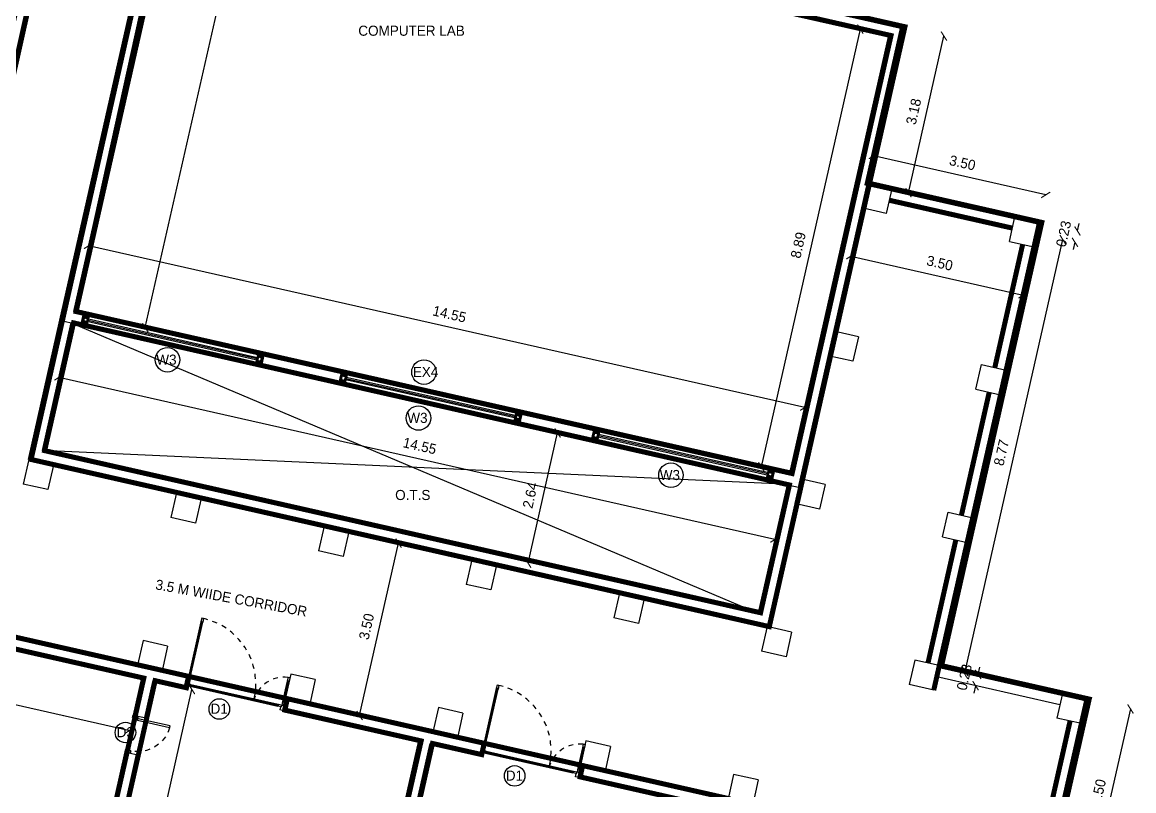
# Model space of a CAD drawing. Header units: metres. Extents: x 6101839 to 6102590, y -6659932 to -6659648.
# Drawn here: x 6102412.46 to 6102434.49, y -6659709.86 to -6659694.64 of the extents above; entities that cross this region are included whole.
import ezdxf

# ---------------------------------------------------------------- set-up
doc = ezdxf.new("R2010")
doc.units = ezdxf.units.M
doc.header["$LTSCALE"] = 500
doc.header["$MEASUREMENT"] = 0
doc.linetypes.add('DASHED2', pattern=[0.375, 0.25, -0.125])
doc.linetypes.add('HIDDEN', pattern=[0.375, 0.25, -0.125])
doc.layers.get('0').update_dxf_attribs({"linetype": 'CONTINUOUS'})
doc.layers.get('Defpoints').update_dxf_attribs({"linetype": 'CONTINUOUS'})
for name, color, linetype in [('above', 250, 'DASHED2'), ('BLK_1_FLR_2_AC_ROOM_1', 117, 'CONTINUOUS'), ('BLK_1_FLR_2_BLT_UP_AREA_DEDUCT', 26, 'CONTINUOUS'), ('BLK_1_FLR_2_CARPET_AREA', 25, 'CONTINUOUS'), ('BLK_1_LVL_2_BLDG_FOOT_PRINT', 1, 'CONTINUOUS'), ('DOORTEXT', 13, 'CONTINUOUS'), ('ED', 30, 'CONTINUOUS'), ('FURN1', 252, 'CONTINUOUS'), ('FURNITURE', 252, 'CONTINUOUS'), ('FURNITURES', 252, 'CONTINUOUS'), ('TEXT', 4, 'CONTINUOUS'), ('W-SCH', 205, 'CONTINUOUS'), ('wall', 125, 'CONTINUOUS'), ('wall1', 125, 'CONTINUOUS'), ('WINDOWS', 252, 'CONTINUOUS')]:
    doc.layers.add(name, color=color, linetype=linetype)
doc.layers.add('BLK_1_FLR_2_BLT_UP_AREA', color=26, linetype='CONTINUOUS', plot=False)
doc.styles.add('RM', font='GOTHIC.TTF')
doc.styles.add('S2', font='GOTHIC.TTF')
doc.styles.add('USA TEXT', font='GOTHIC.TTF')
doc.dimstyles.new('1-100-ED', dxfattribs={"dimtxt": 0.2, "dimasz": 0.15, "dimexe": 0.18, "dimexo": 0.0625, "dimgap": 0.15, "dimtad": 1, "dimzin": 0, "dimdsep": 46, "dimtxsty": 'USA TEXT', "dimblk": 'ARCHTICK', "dimcen": 0.1, "dimse1": 1, "dimse2": 1, "dimclrd": 256, "dimclrt": 256, "dimadec": 0, "dimazin": 0, "dimtfac": 1, "dimtofl": 0, "dimtmove": 0, "dimatfit": 3, "dimldrblk": 'ARCHTICK', "dimfxl": 0.18, "dimtolj": 1, "dimtzin": 0, "dimarcsym": 0})

# ---------------------------------------------------------------- blocks, each defined once
blk = doc.blocks.new('_ArchTick')
at = {"color": 0, "linetype": 'ByBlock', "const_width": 0.15}
blk.add_lwpolyline([(-0.5, -0.5), (0.5, 0.5)], dxfattribs=at)
blk = doc.blocks.new('*D496')
at = {"layer": 'Defpoints', "color": 0, "transparency": 16777216}
for p in [(6102413.778, -6659699.065), (6102413.484, -6659700.367), (6102427.674, -6659703.572)]:
    blk.add_point(p, dxfattribs=at)
at = {"layer": 'ED', "lineweight": -2, "transparency": 16777216}
blk.add_line((6102427.968, -6659702.27), (6102413.778, -6659699.065), dxfattribs=at)
at = {"layer": 'ED', "lineweight": -2, "transparency": 16777216, "xscale": 0.15, "yscale": 0.15, "zscale": 0.15}
for p, rotation in [((6102413.778, -6659699.065), 167.2736309933434), ((6102427.968, -6659702.27), 347.2736309933434)]:
    blk.add_blockref('_ArchTick', p, dxfattribs=dict(at, rotation=rotation))
at = {"layer": 'ED', "transparency": 16777216, "insert": (6102420.929, -6659700.419), "char_height": 0.2, "attachment_point": 5, "rotation": 347.2736, "style": 'USA TEXT'}
blk.add_mtext('\\A1;14.55', dxfattribs=at)
blk = doc.blocks.new('*D497')
at = {"layer": 'Defpoints', "color": 0, "transparency": 16777216}
for p in [(6102429.071, -6659694.774), (6102429.634, -6659694.901), (6102427.674, -6659703.572)]:
    blk.add_point(p, dxfattribs=at)
at = {"layer": 'ED', "lineweight": -2, "transparency": 16777216}
blk.add_line((6102427.11, -6659703.444), (6102429.071, -6659694.774), dxfattribs=at)
at = {"layer": 'ED', "lineweight": -2, "transparency": 16777216, "xscale": 0.15, "yscale": 0.15, "zscale": 0.15}
for p, rotation in [((6102429.071, -6659694.774), 77.26027748353938), ((6102427.11, -6659703.444), 257.2602774835394)]:
    blk.add_blockref('_ArchTick', p, dxfattribs=dict(at, rotation=rotation))
at = {"layer": 'ED', "transparency": 16777216, "insert": (6102427.842, -6659699.053), "char_height": 0.2, "attachment_point": 5, "rotation": 77.2603, "style": 'USA TEXT'}
blk.add_mtext('\\A1;8.89', dxfattribs=at)
blk = doc.blocks.new('*D498')
at = {"layer": 'Defpoints', "color": 0, "transparency": 16777216}
for p in [(6102422.842, -6659702.72), (6102423.072, -6659702.772), (6102422.259, -6659705.3)]:
    blk.add_point(p, dxfattribs=at)
at = {"layer": 'ED', "lineweight": -2, "transparency": 16777216}
blk.add_line((6102422.488, -6659705.352), (6102423.072, -6659702.772), dxfattribs=at)
at = {"layer": 'ED', "lineweight": -2, "transparency": 16777216, "xscale": 0.15, "yscale": 0.15, "zscale": 0.15}
for p, rotation in [((6102423.072, -6659702.772), 77.25036674277862), ((6102422.488, -6659705.352), 257.2503667427786)]:
    blk.add_blockref('_ArchTick', p, dxfattribs=dict(at, rotation=rotation))
at = {"layer": 'ED', "transparency": 16777216, "insert": (6102422.531, -6659704.006), "char_height": 0.2, "attachment_point": 5, "rotation": 77.2504, "style": 'USA TEXT'}
blk.add_mtext('\\A1;2.64', dxfattribs=at)
blk = doc.blocks.new('*D499')
at = {"layer": 'Defpoints', "color": 0, "transparency": 16777216}
for p in [(6102413.189, -6659701.672), (6102412.861, -6659703.122), (6102427.049, -6659706.332)]:
    blk.add_point(p, dxfattribs=at)
at = {"layer": 'ED', "lineweight": -2, "transparency": 16777216}
blk.add_line((6102427.377, -6659704.883), (6102413.189, -6659701.672), dxfattribs=at)
at = {"layer": 'ED', "lineweight": -2, "transparency": 16777216, "xscale": 0.15, "yscale": 0.15, "zscale": 0.15}
for p, rotation in [((6102413.189, -6659701.672), 167.2503667728446), ((6102427.377, -6659704.883), 347.2503667728446)]:
    blk.add_blockref('_ArchTick', p, dxfattribs=dict(at, rotation=rotation))
at = {"layer": 'ED', "transparency": 16777216, "insert": (6102420.339, -6659703.029), "char_height": 0.2, "attachment_point": 5, "rotation": 347.2504, "style": 'USA TEXT'}
blk.add_mtext('\\A1;14.55', dxfattribs=at)
blk = doc.blocks.new('*D501')
at = {"layer": 'Defpoints', "color": 0, "transparency": 16777216}
for p in [(6102429.209, -6659697.829), (6102432.622, -6659698.602), (6102432.296, -6659700.044)]:
    blk.add_point(p, dxfattribs=at)
at = {"layer": 'ED', "lineweight": -2, "transparency": 16777216}
blk.add_line((6102428.882, -6659699.272), (6102432.296, -6659700.044), dxfattribs=at)
at = {"layer": 'ED', "lineweight": -2, "transparency": 16777216, "xscale": 0.15, "yscale": 0.15, "zscale": 0.15}
for p, rotation in [((6102428.882, -6659699.272), 167.2503667621889), ((6102432.296, -6659700.044), 347.2503667621889)]:
    blk.add_blockref('_ArchTick', p, dxfattribs=dict(at, rotation=rotation))
at = {"layer": 'ED', "transparency": 16777216, "insert": (6102430.645, -6659699.409), "char_height": 0.2, "attachment_point": 5, "rotation": 347.2504, "style": 'USA TEXT'}
blk.add_mtext('\\A1;3.50', dxfattribs=at)
blk = doc.blocks.new('*D502')
at = {"layer": 'Defpoints', "color": 0, "transparency": 16777216}
for p in [(6102418.932, -6659704.731), (6102419.92, -6659704.955), (6102418.16, -6659708.145)]:
    blk.add_point(p, dxfattribs=at)
at = {"layer": 'ED', "lineweight": -2, "transparency": 16777216}
blk.add_line((6102419.148, -6659708.369), (6102419.92, -6659704.955), dxfattribs=at)
at = {"layer": 'ED', "lineweight": -2, "transparency": 16777216, "xscale": 0.15, "yscale": 0.15, "zscale": 0.15}
for p, rotation in [((6102419.92, -6659704.955), 77.25036678183513), ((6102419.148, -6659708.369), 257.2503667818351)]:
    blk.add_blockref('_ArchTick', p, dxfattribs=dict(at, rotation=rotation))
at = {"layer": 'ED', "transparency": 16777216, "insert": (6102419.285, -6659706.606), "char_height": 0.2, "attachment_point": 5, "rotation": 77.2504, "style": 'USA TEXT'}
blk.add_mtext('\\A1;3.50', dxfattribs=at)
blk = doc.blocks.new('PIO-DOOR 750')
at = {"layer": 'FURN1'}
for p, q in [((-110, -50), (-110, 0)), ((0, -50), (-110, -50)), ((0, -50), (0, 0)), ((-110, -700), (-110, -750)), ((0, -700), (-110, -700)), ((0, -663), (0, -750)), ((649, -663), (0, -663)), ((649, -700), (0, -700)), ((649, -663), (649, -700))]:
    blk.add_line(p, q, dxfattribs=at)
at = {"layer": 'FURN1', "linetype": 'HIDDEN', "ltscale": 0.5}
blk.add_arc((0, -700), 650, 3.3033, 90.0041, dxfattribs=at)
blk = doc.blocks.new('DN')
at = {"layer": 'FURNITURES', "color": 250}
for p, q in [((-73, 132), (319, 1863)), ((-57, 128), (337, 1872)), ((-51, 127), (343, 1870)), ((-36, 123), (356, 1855))]:
    blk.add_line(p, q, dxfattribs=at)
at = {"layer": 'FURNITURES', "color": 233}
for p, q in [((319, 1863), (336, 1936)), ((334, 1860), (319, 1863)), ((334, 1860), (337, 1872)), ((343, 1870), (337, 1872)), ((340, 1858), (343, 1870)), ((356, 1855), (340, 1858)), ((369, 1916), (356, 1855)), ((-73, 132), (-89, 59)), ((-57, 128), (-73, 132)), ((-57, 128), (-60, 116)), ((-54, 115), (-60, 116)), ((-51, 127), (-54, 115)), ((-36, 123), (-51, 127)), ((-50, 63), (-36, 123))]:
    blk.add_line(p, q, dxfattribs=at)
at = {"layer": 'FURNITURES', "color": 250, "linetype": 'HIDDEN', "ltscale": 0.5}
for centre, radius, start, end in [((414, 1987), 630, 173.3491, 254.7297), ((-81, 94), 1329, 77.25, 168.8256)]:
    blk.add_arc(centre, radius, start, end, dxfattribs=at)
at = {"layer": 'wall', "color": 7}
for p, q in [((-203, 2096), (-211, 2060)), ((-211, 2060), (-139, 2044)), ((-203, 2096), (-130, 2080)), ((-146, 2068), (-147, 2061)), ((266, 1968), (-147, 2061)), ((-135, 2059), (-147, 2061)), ((267, 1974), (-146, 2068)), ((-134, 2065), (-146, 2068)), ((-135, 2059), (-139, 2044)), ((-139, 2044), (263, 1953)), ((-130, 2080), (-134, 2065)), ((271, 1989), (-130, 2080)), ((271, 1989), (267, 1974)), ((344, 1973), (271, 1989)), ((266, 1968), (263, 1953)), ((263, 1953), (336, 1936)), ((266, 1968), (278, 1965)), ((267, 1974), (280, 1971)), ((280, 1971), (278, 1965)), ((344, 1973), (336, 1936)), ((372, 1928), (336, 1936)), ((372, 1928), (369, 1916)), ((-1377, 388), (-1385, 352)), ((-1385, 352), (-1314, 336)), ((-1377, 388), (-1306, 371)), ((-1321, 359), (-1322, 353)), ((-157, 90), (-1322, 353)), ((-1311, 351), (-1322, 353)), ((-156, 96), (-1321, 359)), ((-1309, 357), (-1321, 359)), ((-1311, 351), (-1314, 336)), ((-1314, 336), (-160, 75)), ((-1306, 371), (-1309, 357)), ((-152, 110), (-1306, 371)), ((-157, 90), (-160, 75)), ((-160, 75), (-89, 59)), ((-157, 90), (-145, 87)), ((-152, 110), (-156, 96)), ((-156, 96), (-144, 93)), ((-81, 94), (-152, 110)), ((-144, 93), (-145, 87)), ((-81, 94), (-89, 59)), ((-53, 50), (-89, 59)), ((-53, 50), (-50, 63))]:
    blk.add_line(p, q, dxfattribs=at)
for points in [[(336, 1936), (344, 1973), (441, 1951), (430, 1902), (369, 1916)], [(-89, 59), (-97, 22), (0, 0), (11, 49), (-50, 63)]]:
    blk.add_lwpolyline(points, dxfattribs=at)
blk = doc.blocks.new('*D505')
at = {"layer": 'Defpoints', "color": 0, "transparency": 16777216}
for p in [(6102416.776, -6659685.82), (6102418.193, -6659686.14), (6102413.484, -6659700.367)]:
    blk.add_point(p, dxfattribs=at)
at = {"layer": 'ED', "lineweight": -2, "transparency": 16777216}
blk.add_line((6102414.901, -6659700.687), (6102418.193, -6659686.14), dxfattribs=at)
at = {"layer": 'ED', "lineweight": -2, "transparency": 16777216, "xscale": 0.15, "yscale": 0.15, "zscale": 0.15}
for p, rotation in [((6102418.193, -6659686.14), 77.25036677327505), ((6102414.901, -6659700.687), 257.2503667732751)]:
    blk.add_blockref('_ArchTick', p, dxfattribs=dict(at, rotation=rotation))
at = {"layer": 'ED', "transparency": 16777216, "insert": (6102416.298, -6659693.358), "char_height": 0.2, "attachment_point": 5, "rotation": 77.2504, "style": 'USA TEXT'}
blk.add_mtext('\\A1;14.92', dxfattribs=at)
blk = doc.blocks.new('*D511')
at = {"layer": 'Defpoints', "color": 0, "transparency": 16777216}
for p in [(6102415.051, -6659707.678), (6102415.824, -6659707.853), (6102413.837, -6659713.042)]:
    blk.add_point(p, dxfattribs=at)
at = {"layer": 'ED', "lineweight": -2, "transparency": 16777216}
blk.add_line((6102414.61, -6659713.217), (6102415.824, -6659707.853), dxfattribs=at)
at = {"layer": 'ED', "lineweight": -2, "transparency": 16777216, "xscale": 0.15, "yscale": 0.15, "zscale": 0.15}
for p, rotation in [((6102415.824, -6659707.853), 77.2503668076973), ((6102414.61, -6659713.217), 257.2503668076973)]:
    blk.add_blockref('_ArchTick', p, dxfattribs=dict(at, rotation=rotation))
at = {"layer": 'ED', "transparency": 16777216, "insert": (6102414.968, -6659710.478), "char_height": 0.2, "attachment_point": 5, "rotation": 77.2504, "style": 'USA TEXT'}
blk.add_mtext('\\A1;5.50', dxfattribs=at)
blk = doc.blocks.new('*D557')
at = {"layer": 'Defpoints', "color": 0, "transparency": 16777216}
for p in [(6102403.772, -6659705.126), (6102414.827, -6659707.627), (6102414.592, -6659708.663)]:
    blk.add_point(p, dxfattribs=at)
at = {"layer": 'ED', "lineweight": -2, "transparency": 16777216}
blk.add_line((6102403.538, -6659706.161), (6102414.592, -6659708.663), dxfattribs=at)
at = {"layer": 'ED', "lineweight": -2, "transparency": 16777216, "xscale": 0.15, "yscale": 0.15, "zscale": 0.15}
for p, rotation in [((6102403.538, -6659706.161), 167.2503667695527), ((6102414.592, -6659708.663), 347.2503667695527)]:
    blk.add_blockref('_ArchTick', p, dxfattribs=dict(at, rotation=rotation))
at = {"layer": 'ED', "transparency": 16777216, "insert": (6102409.121, -6659707.163), "char_height": 0.2, "attachment_point": 5, "rotation": 347.2504, "style": 'USA TEXT'}
blk.add_mtext('\\A1;11.33', dxfattribs=at)
blk = doc.blocks.new('*D570')
at = {"layer": 'Defpoints', "color": 0, "transparency": 16777216}
for p in [(6102429.332, -6659697.285), (6102429.209, -6659697.829), (6102432.622, -6659698.602)]:
    blk.add_point(p, dxfattribs=at)
at = {"layer": 'ED', "lineweight": -2, "transparency": 16777216}
blk.add_line((6102432.745, -6659698.058), (6102429.332, -6659697.285), dxfattribs=at)
at = {"layer": 'ED', "lineweight": -2, "transparency": 16777216, "xscale": 0.15, "yscale": 0.15, "zscale": 0.15}
for p, rotation in [((6102429.332, -6659697.285), 167.2503667621889), ((6102432.745, -6659698.058), 347.2503667621889)]:
    blk.add_blockref('_ArchTick', p, dxfattribs=dict(at, rotation=rotation))
at = {"layer": 'ED', "transparency": 16777216, "insert": (6102431.095, -6659697.423), "char_height": 0.2, "attachment_point": 5, "rotation": 347.2504, "style": 'USA TEXT'}
blk.add_mtext('\\A1;3.50', dxfattribs=at)
blk = doc.blocks.new('*D571')
at = {"layer": 'Defpoints', "color": 0, "transparency": 16777216}
for p in [(6102433.562, -6659708.042), (6102432.79, -6659711.455), (6102433.651, -6659711.65)]:
    blk.add_point(p, dxfattribs=at)
at = {"layer": 'ED', "lineweight": -2, "transparency": 16777216}
blk.add_line((6102434.424, -6659708.237), (6102433.651, -6659711.65), dxfattribs=at)
at = {"layer": 'ED', "lineweight": -2, "transparency": 16777216, "xscale": 0.15, "yscale": 0.15, "zscale": 0.15}
for p, rotation in [((6102434.424, -6659708.237), 77.2503667703297), ((6102433.651, -6659711.65), 257.2503667703297)]:
    blk.add_blockref('_ArchTick', p, dxfattribs=dict(at, rotation=rotation))
at = {"layer": 'ED', "transparency": 16777216, "insert": (6102433.789, -6659709.887), "char_height": 0.2, "attachment_point": 5, "rotation": 77.2504, "style": 'USA TEXT'}
blk.add_mtext('\\A1;3.50', dxfattribs=at)
blk = doc.blocks.new('*D627')
at = {"layer": 'Defpoints', "color": 0, "transparency": 16777216}
for p in [(6102422.344, -6659693.016), (6102430.13, -6659693.756), (6102429.91, -6659694.728)]:
    blk.add_point(p, dxfattribs=at)
at = {"layer": 'ED', "lineweight": -2, "transparency": 16777216}
blk.add_line((6102422.564, -6659692.044), (6102430.13, -6659693.756), dxfattribs=at)
at = {"layer": 'ED', "lineweight": -2, "transparency": 16777216, "xscale": 0.15, "yscale": 0.15, "zscale": 0.15}
for p, rotation in [((6102422.564, -6659692.044), 167.2500102887867), ((6102430.13, -6659693.756), 347.2500102887867)]:
    blk.add_blockref('_ArchTick', p, dxfattribs=dict(at, rotation=rotation))
at = {"layer": 'ED', "transparency": 16777216, "insert": (6102426.403, -6659692.651), "char_height": 0.2, "attachment_point": 5, "rotation": 347.25, "style": 'USA TEXT'}
blk.add_mtext('\\A1;7.76', dxfattribs=at)
blk = doc.blocks.new('*D628')
at = {"layer": 'Defpoints', "color": 0, "transparency": 16777216}
for p in [(6102429.91, -6659694.728), (6102430.728, -6659694.913), (6102429.209, -6659697.829)]:
    blk.add_point(p, dxfattribs=at)
at = {"layer": 'ED', "lineweight": -2, "transparency": 16777216}
blk.add_line((6102430.026, -6659698.014), (6102430.728, -6659694.913), dxfattribs=at)
at = {"layer": 'ED', "lineweight": -2, "transparency": 16777216, "xscale": 0.15, "yscale": 0.15, "zscale": 0.15}
for p, rotation in [((6102430.728, -6659694.913), 77.2541788473383), ((6102430.026, -6659698.014), 257.2541788473383)]:
    blk.add_blockref('_ArchTick', p, dxfattribs=dict(at, rotation=rotation))
at = {"layer": 'ED', "transparency": 16777216, "insert": (6102430.128, -6659696.407), "char_height": 0.2, "attachment_point": 5, "rotation": 77.2542, "style": 'USA TEXT'}
blk.add_mtext('\\A1;3.18', dxfattribs=at)
blk = doc.blocks.new('*D1013')
at = {"layer": 'Defpoints', "color": 0, "transparency": 16777216}
for p in [(6102430.636, -6659707.38), (6102430.585, -6659707.604), (6102431.406, -6659707.554)]:
    blk.add_point(p, dxfattribs=at)
at = {"layer": 'ED', "lineweight": -2, "transparency": 16777216}
for p, q in [((6102431.406, -6659707.554), (6102431.439, -6659707.408)), ((6102431.355, -6659707.778), (6102431.322, -6659707.924))]:
    blk.add_line(p, q, dxfattribs=at)
at = {"layer": 'ED', "lineweight": -2, "transparency": 16777216, "xscale": 0.15, "yscale": 0.15, "zscale": 0.15}
for p, rotation in [((6102431.406, -6659707.554), 257.2503666495896), ((6102431.355, -6659707.778), 77.25036664958965)]:
    blk.add_blockref('_ArchTick', p, dxfattribs=dict(at, rotation=rotation))
at = {"layer": 'ED', "transparency": 16777216, "insert": (6102431.132, -6659707.61), "char_height": 0.2, "attachment_point": 5, "rotation": 77.2504, "style": 'USA TEXT'}
blk.add_mtext('\\A1;0.23', dxfattribs=at)
blk = doc.blocks.new('*D1014')
at = {"layer": 'Defpoints', "color": 0, "transparency": 16777216}
for p in [(6102432.084, -6659698.716), (6102433.083, -6659698.942), (6102430.636, -6659707.38)]:
    blk.add_point(p, dxfattribs=at)
at = {"layer": 'ED', "lineweight": -2, "transparency": 16777216}
blk.add_line((6102431.148, -6659707.495), (6102433.083, -6659698.942), dxfattribs=at)
at = {"layer": 'ED', "lineweight": -2, "transparency": 16777216, "xscale": 0.15, "yscale": 0.15, "zscale": 0.15}
for p, rotation in [((6102433.083, -6659698.942), 77.25038140770049), ((6102431.148, -6659707.495), 257.2503814077004)]:
    blk.add_blockref('_ArchTick', p, dxfattribs=dict(at, rotation=rotation))
at = {"layer": 'ED', "transparency": 16777216, "insert": (6102431.867, -6659703.162), "char_height": 0.2, "attachment_point": 5, "rotation": 77.2504, "style": 'USA TEXT'}
blk.add_mtext('\\A1;8.77', dxfattribs=at)
blk = doc.blocks.new('*D1015')
at = {"layer": 'Defpoints', "color": 0, "transparency": 16777216}
for p in [(6102432.135, -6659698.491), (6102432.084, -6659698.716), (6102433.374, -6659698.772)]:
    blk.add_point(p, dxfattribs=at)
at = {"layer": 'ED', "lineweight": -2, "transparency": 16777216}
for p, q in [((6102433.374, -6659698.772), (6102433.407, -6659698.625)), ((6102433.324, -6659698.996), (6102433.29, -6659699.142))]:
    blk.add_line(p, q, dxfattribs=at)
at = {"layer": 'ED', "lineweight": -2, "transparency": 16777216, "xscale": 0.15, "yscale": 0.15, "zscale": 0.15}
for p, rotation in [((6102433.374, -6659698.772), 257.2503814077004), ((6102433.324, -6659698.996), 77.25038140770046)]:
    blk.add_blockref('_ArchTick', p, dxfattribs=dict(at, rotation=rotation))
at = {"layer": 'ED', "transparency": 16777216, "insert": (6102433.1, -6659698.828), "char_height": 0.2, "attachment_point": 5, "rotation": 77.2504, "style": 'USA TEXT'}
blk.add_mtext('\\A1;0.23', dxfattribs=at)

msp = doc.modelspace()

# ---------------------------------------------------------------- linework, layer by layer
at = {"layer": 'above', "color": 251, "linetype": 'ByBlock'}
for p, q in [((6102413.43365, -6659700.5914), (6102426.97889, -6659706.31635)), ((6102427.55142, -6659703.78578), (6102412.86107, -6659703.12191))]:
    msp.add_line(p, q, dxfattribs=at)
at = {"layer": 'BLK_1_FLR_2_AC_ROOM_1', "color": 3, "const_width": 0.1}
msp.add_lwpolyline([(6102427.7185, -6659703.57564), (6102429.67954, -6659694.90187), (6102422.15881, -6659693.20011), (6102422.11632, -6659685.81967), (6102416.8211, -6659685.82038), (6102413.52948, -6659700.36766)], close=True, dxfattribs=at)
at = {"layer": 'BLK_1_FLR_2_BLT_UP_AREA', "color": 26, "linetype": 'Continuous', "const_width": 0.1}
msp.add_lwpolyline([(6102414.30791, -6659681.23752), (6102414.30791, -6659688.97752), (6102415.87087, -6659688.97752), (6102416.63732, -6659685.59023), (6102422.3888, -6659685.59023), (6102422.3888, -6659693.01617), (6102429.95526, -6659694.72806), (6102429.25345, -6659697.82968), (6102432.66736, -6659698.60215), (6102430.68114, -6659707.38024), (6102433.60717, -6659708.04232), (6102432.83476, -6659711.45602), (6102429.90872, -6659710.79395), (6102429.24665, -6659713.71998), (6102425.83295, -6659712.94756), (6102425.17878, -6659715.83451), (6102402.32922, -6659710.66434), (6102402.54977, -6659709.68953), (6102395.64791, -6659709.68953)], dxfattribs=at)
at = {"layer": 'BLK_1_FLR_2_BLT_UP_AREA_DEDUCT', "color": 26, "linetype": 'Continuous', "const_width": 0.1}
msp.add_lwpolyline([(6102413.47869, -6659700.59196), (6102412.90611, -6659703.12247), (6102427.09393, -6659706.33275), (6102427.66646, -6659703.80217), (6102413.47869, -6659700.59196)], dxfattribs=at)
at = {"layer": 'BLK_1_FLR_2_CARPET_AREA', "color": 15, "linetype": 'Continuous', "const_width": 0.1}
for points in [[(6102401.34791, -6659681.23752), (6102401.34791, -6659689.20752), (6102404.81791, -6659689.20752), (6102404.81792, -6659687.80752), (6102410.60791, -6659687.80753), (6102410.60791, -6659689.20752), (6102415.81883, -6659689.20752), (6102412.63728, -6659703.29746), (6102427.2675, -6659706.60784), (6102429.25372, -6659697.82974), (6102432.66736, -6659698.60215), (6102430.68114, -6659707.38024), (6102433.60717, -6659708.04232), (6102432.83476, -6659711.45602)], [(6102426.49576, -6659710.02169), (6102403.64432, -6659704.85164), (6102403.08677, -6659704.72494), (6102403.14015, -6659704.48903), (6102401.34791, -6659703.43953), (6102401.11791, -6659703.43953), (6102401.11791, -6659709.45953), (6102398.07791, -6659709.45953)]]:
    msp.add_lwpolyline(points, dxfattribs=at)
for points in [[(6102413.52947, -6659700.36752), (6102415.19564, -6659692.80629), (6102414.9713, -6659692.75554), (6102415.40137, -6659690.85286), (6102415.6257, -6659690.90362), (6102416.77605, -6659685.81967), (6102422.11376, -6659685.81967), (6102422.11376, -6659693.1994), (6102429.67953, -6659694.90172), (6102427.71924, -6659703.57218)], [(6102401.34791, -6659691.23752), (6102404.81791, -6659691.23752), (6102404.81791, -6659692.63752), (6102407.32791, -6659692.63752), (6102407.32917, -6659698.96469), (6102411.13015, -6659699.82474), (6102412.73143, -6659692.63752), (6102412.96725, -6659692.63752), (6102410.6866, -6659702.85607), (6102401.34791, -6659700.74301)], [(6102413.65799, -6659712.99181), (6102414.87179, -6659707.62742), (6102411.42295, -6659706.84705), (6102411.47365, -6659706.62299), (6102409.52294, -6659706.18125), (6102409.47195, -6659706.4056), (6102408.49692, -6659706.18498), (6102408.5476, -6659705.96099), (6102406.59663, -6659705.52041), (6102406.54614, -6659705.74358), (6102403.81719, -6659705.12659), (6102402.60442, -6659710.49072)], [(6102419.15414, -6659714.23501), (6102420.36785, -6659708.87102), (6102417.66635, -6659708.26104), (6102417.71735, -6659708.03561), (6102415.76638, -6659707.59503), (6102415.71584, -6659707.81841), (6102415.09612, -6659707.67818), (6102413.88232, -6659713.04257)], [(6102425.00589, -6659715.55951), (6102419.37847, -6659714.28577), (6102420.59218, -6659708.92178), (6102421.56809, -6659709.14216), (6102421.61868, -6659708.91816), (6102423.56932, -6659709.35953), (6102423.51868, -6659709.58396), (6102426.22051, -6659710.19579)]]:
    msp.add_lwpolyline(points, close=True, dxfattribs=at)
at = {"layer": 'BLK_1_LVL_2_BLDG_FOOT_PRINT', "ltscale": 400, "const_width": 0.1}
msp.add_lwpolyline([(6102397.98351, -6659674.67662), (6102401.07288, -6659674.67662), (6102401.07288, -6659670.99896), (6102412.91469, -6659678.83696), (6102414.26286, -6659678.83743), (6102414.26288, -6659688.97696), (6102415.82583, -6659688.97696), (6102416.59228, -6659685.58967), (6102422.34376, -6659685.58967), (6102422.34376, -6659693.01561), (6102429.91022, -6659694.72749), (6102429.20842, -6659697.82912), (6102432.62233, -6659698.60159), (6102430.6361, -6659707.37968), (6102433.56214, -6659708.04176), (6102432.78972, -6659711.45546), (6102429.86369, -6659710.79338), (6102429.20161, -6659713.71942), (6102425.78791, -6659712.947), (6102425.13374, -6659715.83395), (6102402.28418, -6659710.66378), (6102402.50473, -6659709.68897), (6102395.60287, -6659709.68897)], dxfattribs=at)
at = {"layer": 'FURN1', "const_width": 0.1}
for points in [[(6102413.68037, -6659700.54322), (6102413.72914, -6659700.55426), (6102413.74018, -6659700.50549), (6102413.69141, -6659700.49445)], [(6102413.68098, -6659700.54336), (6102413.72975, -6659700.55439), (6102413.74079, -6659700.50563), (6102413.69202, -6659700.49459)], [(6102417.19005, -6659701.34172), (6102417.14128, -6659701.33069), (6102417.15232, -6659701.28192), (6102417.20109, -6659701.29296)], [(6102417.19066, -6659701.34186), (6102417.14189, -6659701.33083), (6102417.15293, -6659701.28206), (6102417.2017, -6659701.2931)], [(6102418.79371, -6659701.70458), (6102418.84248, -6659701.71561), (6102418.85351, -6659701.66684), (6102418.80474, -6659701.65581)], [(6102418.79432, -6659701.70471), (6102418.84309, -6659701.71574), (6102418.85412, -6659701.66698), (6102418.80535, -6659701.65594)], [(6102422.30527, -6659702.49477), (6102422.2565, -6659702.48373), (6102422.26753, -6659702.43497), (6102422.3163, -6659702.446)], [(6102422.30587, -6659702.49491), (6102422.25711, -6659702.48387), (6102422.26814, -6659702.43511), (6102422.31691, -6659702.44614)], [(6102423.79658, -6659702.83658), (6102423.84535, -6659702.84761), (6102423.85638, -6659702.79884), (6102423.80761, -6659702.78781)], [(6102423.79719, -6659702.83671), (6102423.84596, -6659702.84775), (6102423.85699, -6659702.79898), (6102423.80822, -6659702.78795)], [(6102427.30814, -6659703.62677), (6102427.25937, -6659703.61574), (6102427.2704, -6659703.56697), (6102427.31917, -6659703.578)], [(6102427.30875, -6659703.62691), (6102427.25998, -6659703.61588), (6102427.27101, -6659703.56711), (6102427.31978, -6659703.57814)]]:
    msp.add_lwpolyline(points, close=True, dxfattribs=at)
at = {"layer": 'FURNITURE', "linetype": 'ByBlock', "ltscale": 0.2}
for p, q in [((6102413.68098, -6659700.54336), (6102417.14189, -6659701.33083)), ((6102413.69202, -6659700.49459), (6102417.15232, -6659701.28192)), ((6102422.3163, -6659702.446), (6102418.85412, -6659701.66697)), ((6102422.30527, -6659702.49477), (6102418.84248, -6659701.71561)), ((6102427.30814, -6659703.62677), (6102423.84535, -6659702.84761)), ((6102427.31917, -6659703.578), (6102423.85699, -6659702.79897))]:
    msp.add_line(p, q, dxfattribs=at)
at = {"layer": 'FURNITURE', "color": 4, "linetype": 'ByBlock', "ltscale": 0.2}
for p, q in [((6102413.73527, -6659700.53001), (6102417.14741, -6659701.30644)), ((6102422.26201, -6659702.45935), (6102418.84799, -6659701.69122)), ((6102427.26489, -6659703.59135), (6102423.85087, -6659702.82322))]:
    msp.add_line(p, q, dxfattribs=at)
at = {"layer": 'W-SCH'}
for centre, radius in [((6102415.34037, -6659701.32381), 0.24242), ((6102420.4236, -6659701.56715), 0.24242), ((6102420.31468, -6659702.47676), 0.24242), ((6102425.31756, -6659703.60876), 0.24242), ((6102416.36767, -6659708.23944), 0.20375), ((6102414.50723, -6659708.70434), 0.20375), ((6102422.21973, -6659709.56359), 0.20375)]:
    msp.add_circle(centre, radius, dxfattribs=at)
at = {"layer": 'wall1', "linetype": 'ByBlock'}
for p, q in [((6102411.25868, -6659700.09927), (6102412.92221, -6659692.63696)), ((6102413.20933, -6659700.54059), (6102414.97088, -6659692.75544)), ((6102413.48443, -6659700.36696), (6102415.19521, -6659692.80619)), ((6102426.78098, -6659694.01959), (6102429.91017, -6659694.72771)), ((6102426.73023, -6659694.24392), (6102429.63449, -6659694.90116)), ((6102427.84575, -6659703.85237), (6102429.91017, -6659694.72771)), ((6102427.6742, -6659703.57162), (6102429.63449, -6659694.90116)), ((6102413.20932, -6659700.54064), (6102413.65798, -6659700.64214)), ((6102413.70876, -6659700.41771), (6102413.48443, -6659700.36696)), ((6102413.70876, -6659700.41771), (6102413.658, -6659700.64204)), ((6102417.16923, -6659701.43653), (6102417.21999, -6659701.2122)), ((6102418.82305, -6659701.57492), (6102417.21999, -6659701.2122)), ((6102417.1692, -6659701.43652), (6102418.7723, -6659701.79921)), ((6102418.77229, -6659701.79925), (6102418.82305, -6659701.57492)), ((6102422.33429, -6659702.3694), (6102422.28352, -6659702.59373)), ((6102423.82592, -6659702.70692), (6102422.33429, -6659702.3694)), ((6102422.28352, -6659702.59373), (6102423.77517, -6659702.93125)), ((6102423.77517, -6659702.93125), (6102423.82592, -6659702.70692)), ((6102427.33716, -6659703.50141), (6102427.2864, -6659703.72573)), ((6102427.3352, -6659703.501), (6102427.6742, -6659703.57162)), ((6102427.2864, -6659703.72573), (6102427.84794, -6659703.84272)), ((6102411.42859, -6659706.62207), (6102415.72158, -6659707.59345)), ((6102411.37791, -6659706.84649), (6102414.82675, -6659707.62686)), ((6102415.6709, -6659707.81787), (6102415.72158, -6659707.59345)), ((6102414.82675, -6659707.62686), (6102414.66124, -6659708.35837)), ((6102415.05108, -6659707.67762), (6102414.88557, -6659708.40913)), ((6102415.05108, -6659707.67762), (6102415.71963, -6659707.82889)), ((6102421.57364, -6659708.91759), (6102417.67227, -6659708.03483)), ((6102417.62131, -6659708.26048), (6102420.32282, -6659708.87046)), ((6102414.66124, -6659708.35837), (6102414.88557, -6659708.40913)), ((6102419.63876, -6659711.89363), (6102420.32282, -6659708.87046)), ((6102419.86309, -6659711.94439), (6102420.54715, -6659708.92122)), ((6102420.54715, -6659708.92122), (6102421.52296, -6659709.14201)), ((6102421.57364, -6659708.91759), (6102421.52296, -6659709.14201)), ((6102414.49572, -6659709.08988), (6102413.61295, -6659712.99125)), ((6102414.72005, -6659709.14064), (6102413.83728, -6659713.04201)), ((6102414.49572, -6659709.08988), (6102414.72005, -6659709.14064)), ((6102423.52428, -6659709.35897), (6102426.45072, -6659710.02113)), ((6102423.47365, -6659709.5834), (6102426.17558, -6659710.19476))]:
    msp.add_line(p, q, dxfattribs=at)
at = {"layer": 'wall1', "color": 0, "linetype": 'ByBlock'}
for p, q in [((6102429.20862, -6659697.82917), (6102429.09828, -6659698.31684)), ((6102429.69629, -6659697.93951), (6102429.20862, -6659697.82917)), ((6102429.69629, -6659697.93951), (6102429.58595, -6659698.42719)), ((6102429.58595, -6659698.42719), (6102429.09828, -6659698.31684)), ((6102432.02431, -6659698.97891), (6102432.13465, -6659698.49124)), ((6102432.13465, -6659698.49124), (6102432.62233, -6659698.60159)), ((6102432.51198, -6659699.08926), (6102432.62233, -6659698.60159)), ((6102432.02431, -6659698.97891), (6102432.51198, -6659699.08926)), ((6102428.54655, -6659700.7552), (6102428.4362, -6659701.24287)), ((6102429.03422, -6659700.86555), (6102428.54655, -6659700.7552)), ((6102429.03422, -6659700.86555), (6102428.92388, -6659701.35322)), ((6102428.92388, -6659701.35322), (6102428.4362, -6659701.24287)), ((6102431.36223, -6659701.90495), (6102431.47258, -6659701.41727)), ((6102431.47258, -6659701.41727), (6102431.96025, -6659701.52762)), ((6102431.84991, -6659702.01529), (6102431.96025, -6659701.52762)), ((6102431.36223, -6659701.90495), (6102431.84991, -6659702.01529)), ((6102412.59225, -6659703.29689), (6102412.4819, -6659703.78457)), ((6102413.07992, -6659703.40724), (6102412.59225, -6659703.29689)), ((6102413.07992, -6659703.40724), (6102412.96957, -6659703.89491)), ((6102412.96957, -6659703.89491), (6102412.4819, -6659703.78457)), ((6102427.88448, -6659703.68123), (6102427.77413, -6659704.1689)), ((6102428.37215, -6659703.79158), (6102427.88448, -6659703.68123)), ((6102428.37215, -6659703.79158), (6102428.2618, -6659704.27925)), ((6102415.51828, -6659703.95897), (6102415.40793, -6659704.44664)), ((6102416.00595, -6659704.06931), (6102415.51828, -6659703.95897)), ((6102416.00595, -6659704.06931), (6102415.8956, -6659704.55699)), ((6102428.2618, -6659704.27925), (6102427.77413, -6659704.1689)), ((6102415.8956, -6659704.55699), (6102415.40793, -6659704.44664)), ((6102430.70016, -6659704.83098), (6102430.81051, -6659704.34331)), ((6102430.81051, -6659704.34331), (6102431.29818, -6659704.45365)), ((6102431.18783, -6659704.94132), (6102431.29818, -6659704.45365)), ((6102418.44431, -6659704.62104), (6102418.33396, -6659705.10871)), ((6102418.93198, -6659704.73139), (6102418.44431, -6659704.62104)), ((6102418.93198, -6659704.73139), (6102418.82163, -6659705.21906)), ((6102430.70016, -6659704.83098), (6102431.18783, -6659704.94132)), ((6102418.82163, -6659705.21906), (6102418.33396, -6659705.10871)), ((6102421.37034, -6659705.28312), (6102421.25999, -6659705.77079)), ((6102421.85801, -6659705.39346), (6102421.37034, -6659705.28312)), ((6102421.85801, -6659705.39346), (6102421.74767, -6659705.88113)), ((6102421.74767, -6659705.88113), (6102421.25999, -6659705.77079)), ((6102424.29637, -6659705.94519), (6102424.18603, -6659706.43286)), ((6102424.78404, -6659706.05553), (6102424.29637, -6659705.94519)), ((6102424.78404, -6659706.05553), (6102424.6737, -6659706.54321)), ((6102424.6737, -6659706.54321), (6102424.18603, -6659706.43286)), ((6102427.2224, -6659706.60726), (6102427.11206, -6659707.09493)), ((6102427.71007, -6659706.71761), (6102427.2224, -6659706.60726)), ((6102427.71007, -6659706.71761), (6102427.59973, -6659707.20528)), ((6102414.8562, -6659706.885), (6102414.74586, -6659707.37267)), ((6102415.34388, -6659706.99535), (6102414.8562, -6659706.885)), ((6102415.34388, -6659706.99535), (6102415.23353, -6659707.48302)), ((6102427.59973, -6659707.20528), (6102427.11206, -6659707.09493)), ((6102415.23353, -6659707.48302), (6102414.74586, -6659707.37267)), ((6102430.14843, -6659707.26934), (6102430.03809, -6659707.75701)), ((6102430.6361, -6659707.37968), (6102430.14843, -6659707.26934)), ((6102430.6361, -6659707.37968), (6102430.52576, -6659707.86735)), ((6102417.78223, -6659707.54707), (6102417.67189, -6659708.03475)), ((6102418.26991, -6659707.65742), (6102417.78223, -6659707.54707)), ((6102418.26991, -6659707.65742), (6102418.15956, -6659708.14509)), ((6102430.52576, -6659707.86735), (6102430.03809, -6659707.75701)), ((6102418.15956, -6659708.14509), (6102417.67189, -6659708.03475)), ((6102433.07446, -6659707.93141), (6102432.96412, -6659708.41908)), ((6102433.56214, -6659708.04176), (6102433.07446, -6659707.93141)), ((6102433.56214, -6659708.04176), (6102433.45179, -6659708.52943)), ((6102420.70827, -6659708.20915), (6102420.59792, -6659708.69682)), ((6102421.19594, -6659708.31949), (6102420.70827, -6659708.20915)), ((6102421.19594, -6659708.31949), (6102421.08559, -6659708.80716)), ((6102433.45179, -6659708.52943), (6102432.96412, -6659708.41908)), ((6102421.08559, -6659708.80716), (6102420.59792, -6659708.69682)), ((6102423.6343, -6659708.87122), (6102423.52395, -6659709.35889)), ((6102424.12197, -6659708.98157), (6102423.6343, -6659708.87122)), ((6102424.12197, -6659708.98157), (6102424.01162, -6659709.46924)), ((6102424.01162, -6659709.46924), (6102423.52395, -6659709.35889)), ((6102426.56033, -6659709.53329), (6102426.44998, -6659710.02097)), ((6102427.048, -6659709.64364), (6102426.56033, -6659709.53329)), ((6102427.048, -6659709.64364), (6102426.93765, -6659710.13131))]:
    msp.add_line(p, q, dxfattribs=at)
at = {"layer": 'wall1', "color": 251, "linetype": 'ByBlock'}
for p, q in [((6102412.58598, -6659703.29548), (6102413.20932, -6659700.54064)), ((6102412.86107, -6659703.12191), (6102413.43365, -6659700.5914)), ((6102427.04889, -6659706.33219), (6102412.86107, -6659703.12191)), ((6102427.22246, -6659706.60728), (6102412.58598, -6659703.29548)), ((6102427.62142, -6659703.80161), (6102427.04889, -6659706.33219)), ((6102427.84575, -6659703.85237), (6102427.22246, -6659706.60728))]:
    msp.add_line(p, q, dxfattribs=at)
at = {"layer": 'WINDOWS', "linetype": 'ByBlock'}
for p, q in [((6102417.21999, -6659701.2122), (6102413.70876, -6659700.41771)), ((6102417.16923, -6659701.43653), (6102413.658, -6659700.64204)), ((6102418.82305, -6659701.57492), (6102422.33429, -6659702.3694)), ((6102418.77229, -6659701.79925), (6102422.28352, -6659702.59373)), ((6102423.82592, -6659702.70692), (6102427.33716, -6659703.50141)), ((6102423.77517, -6659702.93125), (6102427.2864, -6659703.72573)), ((6102433.02371, -6659708.15574), (6102430.58535, -6659707.60401))]:
    msp.add_line(p, q, dxfattribs=at)
at = {"layer": 'WINDOWS', "const_width": 0.1}
for points in [[(6102430.52576, -6659707.86735), (6102432.62233, -6659698.60159), (6102429.20862, -6659697.82917)], [(6102432.08389, -6659698.71557), (6102429.64554, -6659698.16384)], [(6102431.73592, -6659701.47686), (6102432.28765, -6659699.0385)], [(6102431.07385, -6659704.40289), (6102431.62558, -6659701.96453)], [(6102430.41178, -6659707.32892), (6102430.9635, -6659704.89056)], [(6102429.86369, -6659710.79338), (6102432.78972, -6659711.45546), (6102433.56214, -6659708.04176), (6102430.6361, -6659707.37968)], [(6102429.91444, -6659710.56906), (6102432.61615, -6659711.18037), (6102433.22746, -6659708.47867)]]:
    msp.add_lwpolyline(points, dxfattribs=at)

# ---------------------------------------------------------------- block references
at = {"layer": 'ED', "xscale": 0.001, "yscale": 0.001, "zscale": 0.001, "rotation": 270.0231715774735}
for p in [(6102415.669, -6659707.82625), (6102421.52107, -6659709.1504)]:
    msp.add_blockref('DN', p, dxfattribs=at)
at = {"layer": 'FURN1', "xscale": -0.001, "yscale": 0.001, "zscale": 0.001, "rotation": 167.2503667436247}
msp.add_blockref('PIO-DOOR 750', (6102414.60301, -6659709.11415), dxfattribs=at)

# ---------------------------------------------------------------- texts
at = {"layer": 'DOORTEXT', "color": 3, "style": 'RM'}
for s, p in [('W3', (6102415.11917, -6659701.4202)), ('EX4', (6102420.2024, -6659701.66354)), ('W3', (6102420.09349, -6659702.57315)), ('W3', (6102425.09636, -6659703.70515)), ('D1', (6102416.19336, -6659708.33334)), ('D3', (6102414.33292, -6659708.79825)), ('D1', (6102422.04542, -6659709.65749))]:
    msp.add_text(s, height=0.2, dxfattribs=at).set_placement(p)
at = {"layer": 'TEXT', "color": 7, "style": 'S2'}
for s, p in [('COMPUTER LAB', (6102419.12227, -6659694.90597)), ('O.T.S', (6102419.85252, -6659704.10077))]:
    msp.add_text(s, height=0.2, dxfattribs=at).set_placement(p)
msp.add_text('3.5 M WIIDE CORRIDOR', height=0.2, rotation=349.709677, dxfattribs=at).set_placement((6102415.09068, -6659705.86703))

# ---------------------------------------------------------------- dimensions: what is measured, and where the dimension line sits
at = {"layer": 'ED'}
for p1, p2, distance, picture, middle in [((6102413.48443, -6659700.36696), (6102416.77605, -6659685.81967), -1.45243, '*D505', (6102416.29812, -6659693.35757)), ((6102422.34376, -6659693.01561), (6102429.91017, -6659694.72771), 0.99625, '*D627', (6102426.40312, -6659692.65124)), ((6102427.6742, -6659703.57162), (6102429.63449, -6659694.90116), 0.57794, '*D497', (6102427.84188, -6659699.0527)), ((6102429.20862, -6659697.82917), (6102429.91017, -6659694.72771), -0.83815, '*D628', (6102430.12815, -6659696.40709)), ((6102432.62233, -6659698.60159), (6102429.20862, -6659697.82917), -0.55769, '*D570', (6102431.09483, -6659697.4227)), ((6102429.20862, -6659697.82917), (6102432.62233, -6659698.60159), -1.47918, '*D501', (6102430.64532, -6659699.40934)), ((6102427.6742, -6659703.57162), (6102413.48443, -6659700.36696), -1.33441, '*D496', (6102420.92946, -6659700.41889)), ((6102427.04889, -6659706.33219), (6102412.86107, -6659703.12191), -1.48611, '*D499', (6102420.33923, -6659703.02884)), ((6102422.25867, -6659705.29968), (6102422.84233, -6659702.72017), -0.23519, '*D498', (6102422.53115, -6659704.00555)), ((6102418.15956, -6659708.14509), (6102418.93198, -6659704.73139), -1.0131, '*D502', (6102419.28515, -6659706.60554)), ((6102403.77225, -6659705.12556), (6102414.82675, -6659707.62686), -1.06187, '*D557', (6102409.12144, -6659707.16316)), ((6102413.83728, -6659713.04201), (6102415.05108, -6659707.67762), -0.79247, '*D511', (6102414.96837, -6659710.47843)), ((6102433.56214, -6659708.04176), (6102432.78972, -6659711.45546), 0.88332, '*D571', (6102433.78873, -6659709.88727))]:
    dim = msp.add_aligned_dim(p1=p1, p2=p2, distance=distance, dimstyle='1-100-ED', dxfattribs=at)
    dim.commit()
    dim.dimension.update_dxf_attribs({"geometry": picture, "text_midpoint": middle})
for base, p1, p2, angle, picture, middle, dimtype in [((6102433.37431, -6659698.77174), (6102432.08389, -6659698.71557), (6102432.13465, -6659698.49124), 257.250381, '*D1015', (6102433.34893, -6659698.8839), 160), ((6102431.40567, -6659707.55381), (6102430.58535, -6659707.60401), (6102430.6361, -6659707.37968), 77.250367, '*D1013', (6102431.38029, -6659707.66598), 161)]:
    dim = msp.add_linear_dim(base=base, p1=p1, p2=p2, angle=angle, dimstyle='1-100-ED', dxfattribs=at)
    dim.commit()
    dim.dimension.update_dxf_attribs({"geometry": picture, "text_midpoint": middle, "dimtype": dimtype})
dim = msp.add_linear_dim(base=(6102433.08322, -6659698.94169), p1=(6102430.6361, -6659707.37968), p2=(6102432.08389, -6659698.71557), angle=257.250381, dimstyle='1-100-ED', dxfattribs=at)
dim.commit()
dim.dimension.update_dxf_attribs({"geometry": '*D1014', "text_midpoint": (6102431.86675, -6659703.16229)})

doc.saveas('drawing.dxf')
